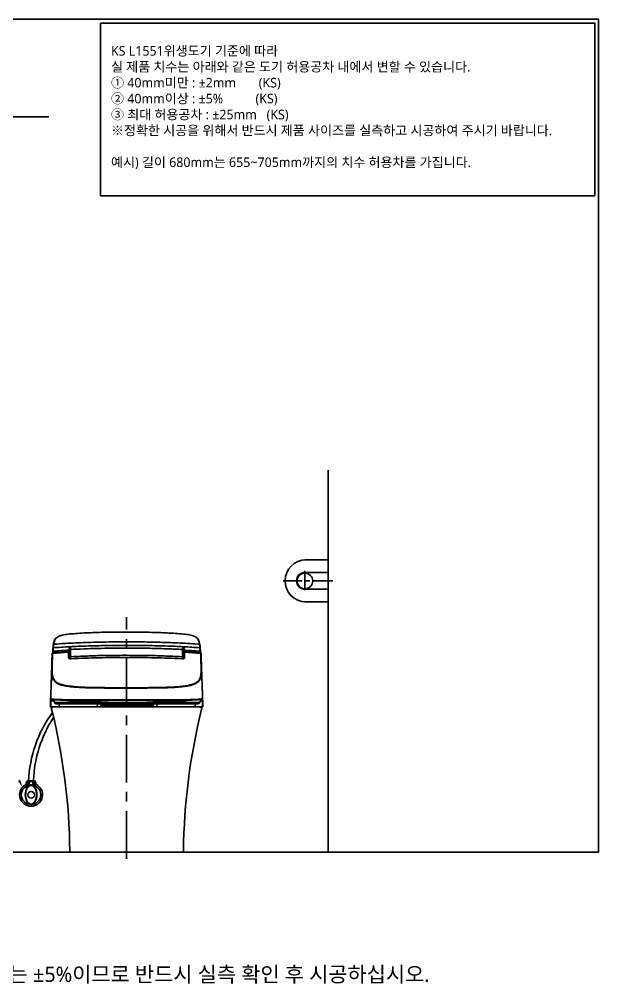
# Model space of a CAD drawing. Extents: x 5656 to 11650, y -52 to 2475.
# Drawn here: x 6896 to 8412, y -52 to 2475 of the extents above; entities that cross this region are included whole.
import ezdxf
from ezdxf.lldxf.tags import DXFTag

# ---------------------------------------------------------------- set-up
doc = ezdxf.new("R2010")
doc.units = 0
doc.header["$LTSCALE"] = 20
doc.header["$MEASUREMENT"] = 0
doc.linetypes.add('CENTER', pattern=[2, 1.25, -0.25, 0.25, -0.25])
doc.layers.get('0').update_dxf_attribs({"linetype": 'CONTINUOUS'})
for name, color, linetype in [('1', 7, 'CONTINUOUS'), ('2', 2, 'CONTINUOUS'), ('3', 3, 'CONTINUOUS'), ('4', 4, 'CONTINUOUS'), ('6', 6, 'CONTINUOUS'), ('66', 7, 'CONTINUOUS'), ('CENTER', 2, 'CENTER')]:
    doc.layers.add(name, color=color, linetype=linetype)
doc.styles.add('GHS', font='romans', dxfattribs={"bigfont": 'ghs'})
doc.styles.add('ROMANS', font='NanumGothic.ttf', dxfattribs={"height": 10.144927})
tags = doc.linetypes.add('DASHED', pattern=[0.75, 0.5, -0.25]).pattern_tags.tags
tags[6:7] = [DXFTag(74, 4), DXFTag(75, 0), DXFTag(340, '0'), DXFTag(46, 1.0), DXFTag(50, 0.0), DXFTag(44, 0.0), DXFTag(45, 0.0)]
tags[4:5] = [DXFTag(74, 4), DXFTag(75, 0), DXFTag(340, '0'), DXFTag(46, 1.0), DXFTag(50, 0.0), DXFTag(44, 0.0), DXFTag(45, 0.0)]

msp = doc.modelspace()

# ---------------------------------------------------------------- linework, layer by layer
at = {"color": 1, "linetype": 'CENTER', "ltscale": 5}
msp.add_line((7177, 277.2), (7177, 909.5), dxfattribs=at)
at = {"color": 7}
msp.add_line((7031.3, 294.9), (7322.7, 294.9), dxfattribs=at)
for centre, radius, start, end in [((5432.5, 281.6), 1595.9, 0.584, 14.0382), ((8921.6, 281.6), 1595.9, 165.9618, 179.416), ((7031.3, 297.9), 3, 180.584, 270), ((7322.7, 297.9), 3, 270, 359.416)]:
    msp.add_arc(centre, radius, start, end, dxfattribs=at)
msp.add_open_spline([(6980.7, 668.7), (6980.6, 669.1), (6980.6, 669.8), (6980.6, 670.9), (6981, 672), (6981.6, 673), (6982.5, 673.9), (6983.5, 674.5), (6984.5, 674.8), (6985.2, 674.9), (6985.6, 674.9)], degree=3, knots=[0, 0, 0, 0, 0.114974, 0.238051, 0.367333, 0.500001, 0.632668, 0.76195, 0.885027, 1, 1, 1, 1], dxfattribs=at)
at = {"layer": '1', "color": 0, "linetype": 'Continuous'}
for p, q in [((7177, 850.7), (7177, 850.7)), ((7026.5, 812.1), (7026.6, 823.4)), ((7026.5, 818.7), (7026.5, 817.4)), ((7027.7, 810.7), (7027.8, 801.5)), ((7327.7, 809.7), (7326.8, 809.7)), ((7326.8, 809.7), (7326.8, 801.7)), ((7327.4, 823.4), (7327.7, 809.7)), ((6982.4, 674.9), (7177, 674.9)), ((7000.3, 681.8), (7000.3, 677.2)), ((7100.2, 677), (7100.4, 680.2)), ((7100.4, 680.2), (7100.4, 681.7)), ((7256.4, 681.7), (7256.4, 680.2)), ((7256.4, 680.2), (7256.7, 677)), ((7356.6, 677.2), (7356.6, 681.8))]:
    msp.add_line(p, q, dxfattribs=at)
for centre, start, end in [((7002.3, 677.2), 180, 270), ((7098.2, 677.2), 270, 355), ((7258.7, 677.2), 185, 270), ((7354.6, 677.2), 270, 0)]:
    msp.add_arc(centre, 2, start, end, dxfattribs=at)
for centre, major_axis, ratio, start_param, end_param in [((6983.2, 813.8), (0.999, -0.034), 0.896158, 1.691812, 3.142718), ((6985.1, 820.7), (1, -0.014), 0.008726, 1.570915, 3.170336), ((6985.4, 828.8), (0.996, -0.085), 0.906954, 1.720585, 3.218825), ((7025.5, 818.7), (-1, 0.017), 1, 3.141588, 4.82324), ((7026.2, 810.7), (1.5, 0.01), 0.99982, 6.280811, 7.85742), ((7026.6, 823.5), (3, -0.04), 0.008726, 4.712497, 6.283185), ((7327.4, 823.4), (-3, -0.04), 0.008726, 0, 1.570688), ((7328.5, 818.7), (-1, -0.017), 1, 4.59077, 6.283184), ((7328.5, 817.4), (1, 0.017), 0.905811, 1.496053, 3.141593), ((7368.6, 828.8), (-0.996, -0.085), 0.906975, 3.064339, 4.563118), ((7368.9, 820.6), (-1, -0.014), 0.008726, 3.112853, 4.71227), ((7370.8, 813.8), (0.999, 0.034), 0.896158, 6.28206, 7.732966), ((6979, 690.8), (0.999, -0.039), 0.063377, 1.573245, 3.142595), ((7375, 690.8), (-0.999, -0.039), 0.063377, 3.140591, 4.70994)]:
    msp.add_ellipse(centre, major_axis=major_axis, ratio=ratio, start_param=start_param, end_param=end_param, dxfattribs=at)
for points, knots in [([(7005.7, 862), (7001.9, 860.9), (6999, 859.6), (6994.3, 856.6), (6992.5, 854.8), (6988.3, 849.1), (6987.1, 844.5), (6986.3, 839)], [0, 0, 0, 0, 0.25, 0.25, 0.5, 0.5, 1, 1, 1, 1]), ([(7004.5, 861.6), (7004.1, 861.5), (7002.6, 861), (7000.2, 860.1), (6997.5, 858.8), (6995.2, 857.3), (6993, 855.6), (6991.1, 853.7), (6989.9, 852), (6989.3, 850.9), (6989.2, 850.7)], [0, 0, 0, 0, 0.050617, 0.186187, 0.326082, 0.469861, 0.618907, 0.779893, 0.947737, 1, 1, 1, 1]), ([(7348.3, 862), (7344.4, 863.1), (7339.8, 864), (7328.8, 865.5), (7322.4, 866.1), (7308.8, 867.2), (7301.5, 867.7), (7286.5, 868.5), (7278.9, 868.9), (7263.5, 869.5), (7255.6, 869.8), (7240, 870.2), (7232.1, 870.4), (7208.6, 870.8), (7192.9, 870.9), (7161.5, 870.9), (7145.7, 870.8), (7114.2, 870.3), (7098.6, 869.8), (7075.5, 868.9), (7067.9, 868.6), (7052.9, 867.7), (7045.5, 867.2), (7031.8, 866.1), (7025.3, 865.6), (7014.3, 864.1), (7009.6, 863.1), (7005.7, 862)], [0, 0, 0, 0, 0.0625, 0.0625, 0.125, 0.125, 0.1875, 0.1875, 0.25, 0.25, 0.3125, 0.3125, 0.375, 0.375, 0.5, 0.5, 0.625, 0.625, 0.75, 0.75, 0.8125, 0.8125, 0.875, 0.875, 0.9375, 0.9375, 1, 1, 1, 1]), ([(6984.4, 828.8), (6984.5, 830.5), (6984.6, 832), (6985, 835.1), (6985.2, 836.6), (6985.4, 838)], [0, 0, 0, 0, 0.500212, 0.500212, 1, 1, 1, 1]), ([(6986.3, 839), (6986.3, 839), (6986.3, 839), (6986.1, 837.5), (6985.9, 836), (6985.6, 832.9), (6985.4, 831.3), (6985.3, 829.7)], [0, 0, 0, 0, 0.000003, 0.000003, 0.500044, 0.500044, 1, 1, 1, 1]), ([(7367.7, 838.9), (7366.3, 839.1), (7364.8, 839.2), (7354.5, 839.9), (7345.6, 840.5), (7319, 842.1), (7301.3, 842.9), (7265.8, 844.1), (7248, 844.6), (7212.5, 845.1), (7194.8, 845.2), (7159.2, 845.2), (7141.5, 845.1), (7106, 844.6), (7088.2, 844.1), (7052.7, 842.9), (7034.9, 842.1), (7006.9, 840.5), (6996.6, 839.8), (6986.3, 839)], [0, 0, 0, 0, 0.011429, 0.011429, 0.081225, 0.081225, 0.220815, 0.220815, 0.360405, 0.360405, 0.499996, 0.499996, 0.639586, 0.639586, 0.779177, 0.779177, 0.918767, 0.918767, 1, 1, 1, 1]), ([(7029.7, 832.6), (7043.2, 833.3), (7056.8, 833.9), (7088.1, 834.9), (7105.8, 835.3), (7141.4, 835.9), (7159.2, 836), (7194.8, 836), (7212.6, 835.9), (7248.2, 835.3), (7265.9, 834.9), (7297.2, 833.9), (7310.8, 833.3), (7324.3, 832.6)], [0, 0, 0, 0, 0.137733, 0.137733, 0.318866, 0.318866, 0.5, 0.5, 0.681133, 0.681133, 0.862266, 0.862266, 1, 1, 1, 1]), ([(7367.7, 838.9), (7366.9, 844.5), (7365.7, 849.1), (7361.5, 854.9), (7359.7, 856.6), (7357.2, 858.2), (7357, 858.3), (7356.9, 858.3)], [0, 0, 0, 0, 0.653192, 0.653192, 0.979788, 0.979788, 1, 1, 1, 1]), ([(7364.4, 851.3), (7364.2, 851.6), (7363.6, 852.7), (7362.1, 854.4), (7360.1, 856.4), (7358.5, 857.6), (7357.5, 858.1), (7357.4, 858.2)], [0, 0, 0, 0, 0.134632, 0.423435, 0.69843, 0.989, 1, 1, 1, 1]), ([(7368.7, 829.7), (7368.6, 831.3), (7368.4, 832.9), (7368.1, 836), (7367.9, 837.5), (7367.7, 838.9), (7367.7, 838.9), (7367.7, 838.9)], [0, 0, 0, 0, 0.499957, 0.499957, 0.999997, 0.999997, 1, 1, 1, 1]), ([(7368.6, 838), (7368.8, 836.6), (7369, 835.1), (7369.4, 832), (7369.5, 830.4), (7369.6, 828.8)], [0, 0, 0, 0, 0.499788, 0.499788, 1, 1, 1, 1]), ([(6983.9, 749.9), (6982.5, 753.5), (6981.7, 757.6), (6981.2, 765.7), (6981.2, 769.4), (6981.3, 777.2), (6981.3, 781.4), (6981.6, 794.5), (6981.9, 803.9), (6982.2, 813.9)], [0, 0, 0, 0, 0.255854, 0.255854, 0.44189, 0.44189, 0.627927, 0.627927, 1, 1, 1, 1]), ([(6983.1, 814.7), (6982.8, 804.8), (6982.5, 795.4), (6982.2, 782.3), (6982.1, 778.2), (6982.1, 770.4), (6982, 766.7), (6982.7, 756.4), (6984.2, 750.8), (6989.5, 742.4), (6992.9, 739.4), (6997.4, 737.1)], [0, 0, 0, 0, 0.261212, 0.261212, 0.391818, 0.391818, 0.522425, 0.522425, 0.783637, 0.783637, 1, 1, 1, 1]), ([(6983.1, 816.3), (6983, 816.3), (6982.8, 816.2), (6982.6, 816), (6982.5, 815.9), (6982.4, 815.7), (6982.3, 815.6), (6982.3, 815.5), (6982.3, 815.4), (6982.3, 815.4), (6982.3, 815.4), (6982.3, 815.3), (6982.3, 815.3), (6982.3, 815.2), (6982.3, 815.2)], [0, 0, 0, 0, 0.10738, 0.207075, 0.291167, 0.361566, 0.417774, 0.456068, 0.4766, 0.494945, 0.521947, 0.577356, 0.756923, 1, 1, 1, 1]), ([(7025.4, 819.7), (7020, 819.4), (7006.2, 818.4), (6992.1, 817.2), (6983.5, 816.4), (6983.2, 816.3)], [0, 0, 0, 0, 0.385248, 0.978914, 1, 1, 1, 1]), ([(6984.1, 820.7), (6984.1, 822.4), (6984.1, 824.1), (6984.2, 826.9), (6984.3, 828.1), (6984.4, 828.8)], [0, 0, 0, 0, 0.5, 0.5, 1, 1, 1, 1]), ([(6985.3, 829.7), (6985.2, 828.9), (6985.2, 827.6), (6985.1, 824.4), (6985.1, 822.6), (6985.1, 820.7)], [0, 0, 0, 0, 0.5, 0.5, 1, 1, 1, 1]), ([(7026.6, 823.4), (7026.7, 825.3), (7026.7, 827.2), (7026.8, 830.4), (7026.9, 831.7), (7026.9, 832.5)], [0, 0, 0, 0, 0.5, 0.5, 1, 1, 1, 1]), ([(7026.9, 832.5), (7027.8, 831.9), (7028.7, 831.4), (7030.1, 830.1), (7030.6, 829.4), (7030.6, 828.7)], [0, 0, 0, 0, 0.5, 0.5, 1, 1, 1, 1]), ([(7029.7, 827.8), (7029.7, 828.7), (7029.2, 829.6), (7028.2, 831.2), (7027.5, 831.9), (7026.9, 832.5)], [0, 0, 0, 0, 0.5, 0.5, 1, 1, 1, 1]), ([(7323.4, 825.3), (7317, 825.6), (7303.9, 826.3), (7284, 827), (7263.6, 827.7), (7242.6, 828.2), (7221.2, 828.6), (7199.4, 828.8), (7171.7, 828.8), (7138.8, 828.7), (7101.4, 828), (7065.4, 827), (7042, 825.8), (7030.6, 825.3)], [0, 0, 0, 0, 0.066191, 0.133976, 0.203874, 0.275483, 0.348428, 0.423009, 0.499413, 0.631812, 0.760009, 0.882497, 1, 1, 1, 1]), ([(7030.6, 828.7), (7030.6, 828.4), (7030.6, 828.1), (7030.6, 827.4), (7030.6, 827), (7030.6, 826.1), (7030.6, 825.7), (7030.6, 825.3)], [0, 0, 0, 0, 0.251915, 0.251915, 0.625957, 0.625957, 1, 1, 1, 1]), ([(7034, 806.3), (7036.8, 806.4), (7042.8, 806.7), (7054.7, 807.3), (7069.7, 808), (7084.6, 808.6), (7096.6, 809), (7126.3, 809.7), (7165.4, 810.1), (7213.1, 809.8), (7239.9, 809.4), (7257.4, 809), (7269.4, 808.6), (7284.3, 808), (7299.3, 807.3), (7311.2, 806.7), (7317.2, 806.4), (7320, 806.3)], [0, 0, 0, 0, 0.029831, 0.062543, 0.125097, 0.187627, 0.218876, 0.250123, 0.499987, 0.628375, 0.749862, 0.781072, 0.812356, 0.874894, 0.937459, 0.970167, 1, 1, 1, 1]), ([(7323.4, 828.7), (7323.4, 829.4), (7323.9, 830.1), (7325.3, 831.3), (7326.2, 831.9), (7327.1, 832.5)], [0, 0, 0, 0, 0.5, 0.5, 1, 1, 1, 1]), ([(7323.4, 825.3), (7323.4, 825.5), (7323.4, 825.8), (7323.4, 827), (7323.4, 827.8), (7323.4, 828.7)], [0, 0, 0, 0, 0.251899, 0.251899, 1, 1, 1, 1]), ([(7327.1, 832.5), (7326.4, 831.9), (7325.8, 831.2), (7324.8, 829.6), (7324.3, 828.7), (7324.3, 827.8)], [0, 0, 0, 0, 0.5, 0.5, 1, 1, 1, 1]), ([(7327.1, 832.5), (7327.1, 831.7), (7327.2, 830.4), (7327.3, 827.2), (7327.3, 825.3), (7327.4, 823.4)], [0, 0, 0, 0, 0.5, 0.5, 1, 1, 1, 1]), ([(7368.9, 820.6), (7361.5, 821.2), (7354.1, 821.8), (7340.3, 822.7), (7333.8, 823.1), (7327.4, 823.4)], [0, 0, 0, 0, 0.535674, 0.535674, 1, 1, 1, 1]), ([(7370.8, 816.3), (7364.9, 816.9), (7351.1, 818.1), (7337, 819.2), (7328.8, 819.7), (7328.6, 819.7)], [0, 0, 0, 0, 0.422631, 0.982017, 1, 1, 1, 1]), ([(7368.9, 820.6), (7368.9, 822.6), (7368.9, 824.4), (7368.8, 827.6), (7368.8, 828.9), (7368.7, 829.7)], [0, 0, 0, 0, 0.5, 0.5, 1, 1, 1, 1]), ([(7369.6, 828.8), (7369.7, 828.1), (7369.8, 826.9), (7369.9, 824.1), (7369.9, 822.4), (7369.9, 820.7)], [0, 0, 0, 0, 0.5, 0.5, 1, 1, 1, 1]), ([(7369.9, 820.7), (7369.9, 820), (7369.9, 819.3), (7370, 817.9), (7370, 817.1), (7370, 816.4)], [0, 0, 0, 0, 0.46814, 0.46814, 1, 1, 1, 1]), ([(7371.7, 815.2), (7371.7, 815.2), (7371.7, 815.3), (7371.7, 815.3), (7371.7, 815.4), (7371.7, 815.4), (7371.7, 815.4), (7371.7, 815.5), (7371.6, 815.7), (7371.5, 816), (7371.2, 816.2), (7371, 816.3), (7370.9, 816.3)], [0, 0, 0, 0, 0.217421, 0.441288, 0.500545, 0.534316, 0.555505, 0.579757, 0.643617, 0.773985, 0.887358, 1, 1, 1, 1]), ([(6981.4, 788.3), (6981.3, 783.2), (6981.1, 778.3), (6980.8, 768.6), (6980.6, 763.9), (6980.3, 755), (6980.2, 750.9), (6979.9, 743.2), (6979.8, 739.8), (6979.7, 736.8)], [0, 0, 0, 0, 0.25, 0.25, 0.5, 0.5, 0.75, 0.75, 1, 1, 1, 1]), ([(6981.8, 801.7), (6981.8, 801.7), (6981.8, 801.6), (6981.8, 801.6), (6981.8, 801.5), (6981.8, 801.4), (6981.8, 801.3), (6981.8, 801.1), (6981.8, 801), (6981.8, 800.8), (6981.8, 800.6), (6981.8, 800.4), (6981.8, 800.3), (6981.8, 800.1), (6981.8, 800), (6981.8, 799.9), (6981.8, 799.8), (6981.8, 799.7), (6981.8, 799.7), (6981.8, 799.7), (6981.8, 799.7), (6981.8, 799.7)], [0, 0, 0, 0, 0.107366, 0.107366, 0.214731, 0.214731, 0.322124, 0.322124, 0.429574, 0.429574, 0.537075, 0.537075, 0.6446, 0.6446, 0.752109, 0.752109, 0.85957, 0.85957, 0.966973, 0.966973, 1, 1, 1, 1]), ([(7031.6, 801), (7029.8, 800.9), (7028.1, 801.1), (7025.7, 802), (7025.1, 802.7), (7025.1, 803.4)], [0, 0, 0, 0, 0.5, 0.5, 1, 1, 1, 1]), ([(7030.3, 807.7), (7030.3, 807.6), (7030.4, 807.5), (7030.6, 807.3), (7031, 806.9), (7031.7, 806.7), (7032.4, 806.5), (7033, 806.4), (7033.5, 806.3), (7033.9, 806.3), (7034, 806.3)], [0, 0, 0, 0, 0.092648, 0.192303, 0.3025, 0.586789, 0.698617, 0.817948, 0.923745, 1, 1, 1, 1]), ([(7322.4, 801), (7310.3, 801.6), (7298.2, 802.1), (7274, 802.9), (7261.9, 803.3), (7225.5, 804), (7201.3, 804.2), (7152.8, 804.2), (7128.5, 804), (7092.1, 803.3), (7080, 802.9), (7055.8, 802.1), (7043.7, 801.6), (7031.6, 801)], [0, 0, 0, 0, 0.125, 0.125, 0.25, 0.25, 0.5, 0.5, 0.75, 0.75, 0.875, 0.875, 1, 1, 1, 1]), ([(7320, 806.3), (7320.1, 806.3), (7320.5, 806.3), (7321, 806.4), (7321.5, 806.5), (7322.3, 806.7), (7323, 807), (7323.6, 807.3), (7323.6, 807.6), (7323.7, 807.7)], [0, 0, 0, 0, 0.075645, 0.181402, 0.299122, 0.412119, 0.695985, 0.857094, 1, 1, 1, 1]), ([(7328.9, 803.4), (7328.9, 802.7), (7328.3, 802), (7325.9, 801.1), (7324.2, 800.9), (7322.4, 801)], [0, 0, 0, 0, 0.5, 0.5, 1, 1, 1, 1]), ([(7357, 737.3), (7359.3, 738.5), (7361.4, 740), (7366.8, 745.1), (7369.2, 749.6), (7371.2, 757.6), (7371.6, 760.5), (7372, 766.9), (7371.9, 770.3), (7371.8, 781.1), (7371.7, 789.2), (7371.4, 797.7)], [0, 0, 0, 0, 0.137218, 0.137218, 0.424812, 0.424812, 0.568609, 0.568609, 0.712406, 0.712406, 1, 1, 1, 1]), ([(7372.3, 796.7), (7372.5, 788.1), (7372.7, 780.1), (7372.8, 769.2), (7372.8, 765.8), (7372.4, 759.4), (7372, 756.6), (7371, 752.6), (7370.6, 751.3), (7370.1, 750.1)], [0, 0, 0, 0, 0.444863, 0.444863, 0.667294, 0.667294, 0.889726, 0.889726, 1, 1, 1, 1]), ([(7372.3, 796.7), (7372.3, 796.8), (7372.3, 796.9), (7372.2, 797.2), (7372.1, 797.3), (7371.9, 797.5), (7371.8, 797.6), (7371.6, 797.7), (7371.5, 797.7), (7371.4, 797.7)], [0, 0, 0, 0, 0.266094, 0.266094, 0.532998, 0.532998, 0.785782, 0.785782, 1, 1, 1, 1]), ([(7373.7, 756.8), (7373.6, 759), (7373.5, 761.2), (7373.1, 774.5), (7372.7, 785.6), (7372.3, 796.7)], [0, 0, 0, 0, 0.16372, 0.16372, 1, 1, 1, 1]), ([(6981.3, 779), (6981.3, 777), (6981.2, 773.3), (6981, 767.6), (6980.9, 762.5), (6980.7, 756.6), (6980.4, 749.6), (6980.1, 741.6), (6979.8, 733.5), (6979.4, 724.5), (6979, 714.6), (6978.6, 705.8), (6978.3, 700.7), (6978.3, 699.2)], [0, 0, 0, 0, 0.119074, 0.200684, 0.275859, 0.345698, 0.44284, 0.5341, 0.622518, 0.710308, 0.82851, 0.948889, 1, 1, 1, 1]), ([(6979.7, 736.8), (6979.5, 733.4), (6979.4, 730.2), (6979.2, 724), (6979.1, 721), (6978.8, 713.1), (6978.6, 709.2), (6978.4, 703.5), (6978.3, 701.6), (6978.3, 698.8), (6978.2, 698.1), (6978.6, 697.4)], [0, 0, 0, 0, 0.125455, 0.125455, 0.250911, 0.250911, 0.501822, 0.501822, 0.752733, 0.752733, 1, 1, 1, 1]), ([(7177, 724.2), (7165.6, 724.2), (7154.5, 724.2), (7138.1, 724.3), (7132.7, 724.3), (7122, 724.4), (7116.7, 724.4), (7101.5, 724.6), (7092, 724.7), (7078.8, 725), (7074.6, 725.1), (7066.6, 725.4), (7062.8, 725.5), (7051.7, 726), (7044.9, 726.5), (7032.6, 727.5), (7027.1, 728.2), (7019.9, 729.3), (7017.6, 729.7), (7013.4, 730.6), (7011.5, 731), (7005.9, 732.5), (7002.5, 733.5), (6993.6, 737.3), (6989.2, 740.6), (6985.4, 746.7), (6984.6, 748.2), (6983.9, 749.9)], [0, 0, 0, 0, 0.09412, 0.09412, 0.14118, 0.14118, 0.18824, 0.18824, 0.282361, 0.282361, 0.329421, 0.329421, 0.376481, 0.376481, 0.470601, 0.470601, 0.564721, 0.564721, 0.611781, 0.611781, 0.658841, 0.658841, 0.752962, 0.752962, 0.941202, 0.941202, 1, 1, 1, 1]), ([(6997.4, 737.1), (6998.3, 736.6), (6999.3, 736.2), (7003.3, 734.5), (7006.6, 733.4), (7012.2, 732), (7014.1, 731.5), (7018.3, 730.6), (7020.5, 730.2), (7027.7, 729.1), (7033.2, 728.5), (7045.5, 727.4), (7052.2, 727), (7063.2, 726.5), (7067, 726.3), (7075, 726), (7079.2, 725.9), (7092.3, 725.6), (7101.8, 725.5), (7116.9, 725.3), (7122.2, 725.3), (7132.8, 725.2), (7138.2, 725.2), (7154.6, 725.1), (7165.7, 725.1), (7177, 725.1)], [0, 0, 0, 0, 0.041157, 0.041157, 0.161013, 0.161013, 0.22094, 0.22094, 0.280868, 0.280868, 0.400723, 0.400723, 0.520579, 0.520579, 0.580506, 0.580506, 0.640434, 0.640434, 0.760289, 0.760289, 0.820217, 0.820217, 0.880145, 0.880145, 1, 1, 1, 1]), ([(7370.1, 750.1), (7368.7, 746.4), (7366.7, 743.2), (7362, 738.9), (7359.8, 737.4), (7354.8, 734.8), (7351.9, 733.7), (7345.6, 731.8), (7342.2, 730.9), (7334.4, 729.3), (7329.9, 728.6), (7319.9, 727.4), (7314.3, 726.9), (7302, 726), (7295.4, 725.7), (7284.7, 725.3), (7281, 725.2), (7273.3, 725), (7269.2, 724.9), (7256.5, 724.6), (7247.5, 724.5), (7233.2, 724.4), (7228.2, 724.4), (7218.2, 724.3), (7213.2, 724.3), (7197.9, 724.2), (7187.5, 724.2), (7177, 724.2)], [0, 0, 0, 0, 0.130755, 0.130755, 0.217679, 0.217679, 0.304604, 0.304604, 0.391528, 0.391528, 0.478453, 0.478453, 0.565377, 0.565377, 0.652302, 0.652302, 0.695764, 0.695764, 0.739226, 0.739226, 0.826151, 0.826151, 0.869613, 0.869613, 0.913075, 0.913075, 1, 1, 1, 1]), ([(7177, 725.1), (7187.5, 725.1), (7197.9, 725.1), (7213.1, 725.2), (7218.1, 725.2), (7228.1, 725.2), (7233, 725.3), (7247.3, 725.4), (7256.2, 725.5), (7268.9, 725.8), (7273, 725.9), (7280.7, 726.1), (7284.4, 726.2), (7295, 726.6), (7301.6, 727), (7313.8, 727.8), (7319.4, 728.3), (7329.4, 729.5), (7333.8, 730.2), (7341.6, 731.9), (7344.9, 732.7), (7351.2, 734.7), (7354.1, 735.8), (7356.7, 737.1), (7356.8, 737.2), (7357, 737.3)], [0, 0, 0, 0, 0.110549, 0.110549, 0.165824, 0.165824, 0.221098, 0.221098, 0.331647, 0.331647, 0.386922, 0.386922, 0.442197, 0.442197, 0.552746, 0.552746, 0.663295, 0.663295, 0.773844, 0.773844, 0.884393, 0.884393, 0.994942, 0.994942, 1, 1, 1, 1]), ([(7375.3, 710.9), (7375.2, 714.9), (7374.9, 724), (7374.5, 734.9), (7374.2, 741.9), (7374.2, 743.9)], [0, 0, 0, 0, 0.360507, 0.814913, 1, 1, 1, 1]), ([(7375.6, 697.8), (7375.8, 698.4), (7375.7, 699.2), (7375.7, 701.7), (7375.6, 703.5), (7375.5, 707.5), (7375.4, 709), (7375.3, 710.8)], [0, 0, 0, 0, 0.380789, 0.380789, 0.794286, 0.794286, 1, 1, 1, 1]), ([(6977.3, 674.9), (6977.4, 675.6), (6977.4, 676.2), (6977.5, 679.6), (6977.6, 682.2), (6977.8, 686.9), (6977.9, 688.9), (6978, 690.9)], [0, 0, 0, 0, 0.124882, 0.124882, 0.624411, 0.624411, 1, 1, 1, 1]), ([(6978, 690.9), (6978, 693.1), (6978.1, 695.3), (6978.2, 697.9), (6978.3, 698.6), (6978.3, 699.2)], [0, 0, 0, 0, 0.710358, 0.710358, 1, 1, 1, 1]), ([(6979, 690.9), (6978.8, 687.2), (6978.7, 683.5), (6978.5, 678.1), (6978.4, 676.5), (6978.3, 674.9)], [0, 0, 0, 0, 0.697255, 0.697255, 1, 1, 1, 1]), ([(6978.6, 697.4), (6978.7, 696.8), (6978.8, 696.5), (6979.5, 695.9), (6980.3, 695.3), (6980.9, 695.1), (6981.3, 695.1)], [0, 0, 0, 0, 0.005811, 0.414191, 0.824616, 1, 1, 1, 1]), ([(6978.6, 697.4), (6978.6, 697.4), (6978.6, 697.4), (6979.4, 696.2), (6981.4, 695.6), (6988.3, 694.7), (6993.1, 694.4), (7002.4, 694.1), (7005.8, 694), (7013.3, 693.8), (7017.6, 693.8), (7027.6, 693.7), (7033.2, 693.6), (7045.7, 693.5), (7052.6, 693.5), (7067.3, 693.5), (7075.1, 693.4), (7092.7, 693.4), (7102.2, 693.4), (7122.2, 693.4), (7133, 693.4), (7154.7, 693.4), (7165.7, 693.4), (7177, 693.4)], [0, 0, 0, 0, 0.001209, 0.001209, 0.167674, 0.167674, 0.334139, 0.334139, 0.417372, 0.417372, 0.500604, 0.500604, 0.583837, 0.583837, 0.66707, 0.66707, 0.750302, 0.750302, 0.833535, 0.833535, 0.916767, 0.916767, 1, 1, 1, 1]), ([(7177, 692.3), (7165.8, 692.3), (7154.7, 692.3), (7133.1, 692.3), (7122.3, 692.3), (7102.3, 692.3), (7092.9, 692.3), (7075.4, 692.3), (7067.6, 692.4), (7052.9, 692.4), (7046.2, 692.5), (7033.7, 692.5), (7028.1, 692.6), (7018.2, 692.7), (7013.9, 692.8), (7006.5, 692.9), (7003.1, 693), (6993.9, 693.4), (6989.1, 693.7), (6983.9, 694.4), (6982.4, 694.7), (6981.3, 695.1)], [0, 0, 0, 0, 0.090047, 0.090047, 0.180093, 0.180093, 0.27014, 0.27014, 0.360186, 0.360186, 0.450233, 0.450233, 0.54028, 0.54028, 0.630326, 0.630326, 0.720373, 0.720373, 0.900466, 0.900466, 1, 1, 1, 1]), ([(6987.3, 689.5), (6987.1, 689.8), (6987, 690.2), (6986.8, 691.5), (6986.7, 692.6), (6986.7, 693.9)], [0, 0, 0, 0, 0.317262, 0.317262, 1, 1, 1, 1]), ([(6987.3, 689.5), (6987.3, 689), (6987.5, 688.5), (6988, 687.7), (6988.7, 687), (6989.1, 686.7), (6989.7, 686.6)], [0, 0, 0, 0, 0.065069, 0.451995, 0.824419, 1, 1, 1, 1]), ([(6989.2, 685.1), (6989.5, 684.6), (6989.8, 684.2), (6990.3, 683.9), (6991.3, 683.4), (6991.3, 683.4)], [0, 0, 0, 0, 0.170114, 0.906849, 1, 1, 1, 1]), ([(6989.7, 686.6), (6990.6, 686.1), (6991.7, 686.2), (6996.1, 686.2), (7000.5, 686.2), (7009, 686.2), (7012.1, 686.2), (7019.3, 686.2), (7023.4, 686.2), (7032.8, 686.2), (7038.1, 686.2), (7049.8, 686.2), (7056.4, 686.2), (7070.6, 686.2), (7078.2, 686.2), (7090.8, 686.2), (7095.1, 686.2), (7104.4, 686.2), (7109.2, 686.2), (7124.1, 686.2), (7134.4, 686.2), (7150.7, 686.2), (7156.2, 686.2), (7167.3, 686.2), (7172.9, 686.2), (7178.5, 686.2)], [0, 0, 0, 0, 0.090537, 0.090537, 0.27243, 0.27243, 0.363376, 0.363376, 0.454322, 0.454322, 0.545269, 0.545269, 0.636215, 0.636215, 0.727161, 0.727161, 0.772634, 0.772634, 0.818107, 0.818107, 0.909054, 0.909054, 0.954527, 0.954527, 1, 1, 1, 1]), ([(6991.3, 683.4), (6991.7, 683.3), (6992.3, 683.2), (6994.2, 683.2), (6995.7, 683.2), (7001, 683.2), (7005.8, 683.2), (7017.7, 683.2), (7025.1, 683.2), (7044.3, 683.2), (7056.1, 683.2), (7076.8, 683.2), (7084.2, 683.2), (7100.5, 683.2), (7109.4, 683.2), (7128, 683.2), (7137.9, 683.2), (7157.9, 683.2), (7168.1, 683.2), (7178.4, 683.2)], [0, 0, 0, 0, 0.048511, 0.048511, 0.13501, 0.13501, 0.308008, 0.308008, 0.481006, 0.481006, 0.654004, 0.654004, 0.740503, 0.740503, 0.827002, 0.827002, 0.913501, 0.913501, 1, 1, 1, 1]), ([(6999.6, 683.1), (6999.6, 683.1), (6999.6, 683.1), (6999.6, 683), (6999.7, 682.9), (6999.9, 682.8), (7000.1, 682.5), (7000.3, 682.2), (7000.3, 681.9), (7000.3, 681.8)], [0, 0, 0, 0, 0.03972, 0.228342, 0.39677, 0.551956, 0.701391, 0.850458, 1, 1, 1, 1]), ([(7136.6, 692.4), (7135.1, 692.4), (7128.5, 692), (7117.1, 691.4), (7102.8, 690.8), (7085, 690), (7069.5, 689.5), (7055.7, 689.4), (7046.2, 689.5), (7037.6, 690), (7029, 690.8), (7022.7, 691.8), (7019.2, 692.4), (7018.3, 692.6)], [0, 0, 0, 0, 0.02526, 0.114515, 0.204018, 0.294134, 0.474171, 0.563887, 0.654216, 0.742676, 0.835114, 0.958645, 1, 1, 1, 1]), ([(7045.7, 683.2), (7046.1, 683.2), (7047.1, 683.2), (7049.1, 683.2), (7050.8, 683.2), (7052, 683.2), (7052.1, 683.2)], [0, 0, 0, 0, 0.234117, 0.468599, 0.932798, 1, 1, 1, 1]), ([(7095.2, 683.2), (7095.9, 683.2), (7097.4, 683.2), (7099.2, 683.2), (7100.6, 683.2), (7101.9, 683.2), (7102.2, 683.2), (7100.5, 683.2), (7097.8, 683.2), (7095.9, 683.2), (7095.6, 683.2)], [0, 0, 0, 0, 0.096185, 0.192893, 0.287974, 0.382541, 0.569548, 0.762744, 0.952644, 1, 1, 1, 1]), ([(7100.4, 681.7), (7100.4, 681.7), (7100.4, 681.8), (7100.5, 681.9), (7100.5, 682.1), (7100.6, 682.4), (7100.6, 682.6), (7100.6, 682.7), (7100.5, 682.8)], [0, 0, 0, 0, 0.025302, 0.052765, 0.119818, 0.323742, 0.638812, 1, 1, 1, 1]), ([(7177, 693.4), (7187.5, 693.4), (7198, 693.4), (7218.4, 693.4), (7228.2, 693.4), (7247.2, 693.4), (7256.4, 693.4), (7268.9, 693.4), (7272.9, 693.4), (7280.5, 693.4), (7284.2, 693.4), (7294.8, 693.5), (7301.5, 693.5), (7313.9, 693.6), (7319.5, 693.6), (7329.8, 693.7), (7334.4, 693.7), (7342.5, 693.9), (7346, 693.9), (7355.6, 694.2), (7360.9, 694.4), (7369.1, 695.1), (7372, 695.5), (7374.7, 696.6), (7375.2, 697), (7375.5, 697.7), (7375.6, 697.7), (7375.6, 697.8)], [0, 0, 0, 0, 0.076458, 0.076458, 0.152916, 0.152916, 0.229374, 0.229374, 0.267603, 0.267603, 0.305831, 0.305831, 0.382289, 0.382289, 0.458747, 0.458747, 0.535205, 0.535205, 0.611663, 0.611663, 0.764579, 0.764579, 0.917494, 0.917494, 0.993952, 0.993952, 1, 1, 1, 1]), ([(7373.1, 695.3), (7373, 695.2), (7372.9, 695.2), (7371.1, 694.4), (7368.2, 694), (7360, 693.4), (7354.8, 693.1), (7345.2, 692.9), (7341.8, 692.8), (7333.7, 692.7), (7329.1, 692.6), (7318.9, 692.5), (7313.3, 692.5), (7301, 692.4), (7294.3, 692.4), (7283.8, 692.4), (7280.1, 692.4), (7272.5, 692.3), (7268.6, 692.3), (7256.1, 692.3), (7247, 692.3), (7228.1, 692.3), (7218.3, 692.3), (7197.9, 692.3), (7187.5, 692.3), (7177, 692.3)], [0, 0, 0, 0, 0.008186, 0.008186, 0.173488, 0.173488, 0.338791, 0.338791, 0.421442, 0.421442, 0.504093, 0.504093, 0.586744, 0.586744, 0.669395, 0.669395, 0.710721, 0.710721, 0.752047, 0.752047, 0.834698, 0.834698, 0.917349, 0.917349, 1, 1, 1, 1]), ([(7365.6, 683.4), (7365.1, 683.3), (7364.6, 683.2), (7362.7, 683.2), (7361.2, 683.2), (7355.9, 683.2), (7351.1, 683.2), (7339.2, 683.2), (7331.8, 683.2), (7312.6, 683.2), (7300.8, 683.2), (7280.1, 683.2), (7272.7, 683.2), (7256.3, 683.2), (7247.5, 683.2), (7228.9, 683.2), (7219, 683.2), (7199, 683.2), (7188.8, 683.2), (7178.4, 683.2)], [0, 0, 0, 0, 0.048202, 0.048202, 0.134729, 0.134729, 0.307784, 0.307784, 0.480838, 0.480838, 0.653892, 0.653892, 0.740419, 0.740419, 0.826946, 0.826946, 0.913473, 0.913473, 1, 1, 1, 1]), ([(7367.3, 686.5), (7366.4, 686.1), (7365.3, 686.2), (7360.9, 686.2), (7356.5, 686.2), (7348.1, 686.2), (7344.9, 686.2), (7337.7, 686.2), (7333.7, 686.2), (7324.2, 686.2), (7319, 686.2), (7307.2, 686.2), (7300.6, 686.2), (7286.4, 686.2), (7278.8, 686.2), (7266.3, 686.2), (7261.9, 686.2), (7252.7, 686.2), (7247.8, 686.2), (7233, 686.2), (7222.6, 686.2), (7206.3, 686.2), (7200.8, 686.2), (7189.7, 686.2), (7184.1, 686.2), (7178.5, 686.2)], [0, 0, 0, 0, 0.089232, 0.089232, 0.271385, 0.271385, 0.362462, 0.362462, 0.453539, 0.453539, 0.544616, 0.544616, 0.635693, 0.635693, 0.72677, 0.72677, 0.772308, 0.772308, 0.817846, 0.817846, 0.908923, 0.908923, 0.954462, 0.954462, 1, 1, 1, 1]), ([(7201.8, 683.2), (7204.5, 683.2), (7207.2, 683.2), (7210.1, 683.2), (7210.4, 683.2), (7210.8, 683.2)], [0, 0, 0, 0, 0.876202, 0.876202, 1, 1, 1, 1]), ([(7221.9, 692.4), (7227.7, 692.1), (7233.5, 691.8), (7248.7, 691), (7258, 690.6), (7267.5, 690.2), (7268.6, 690.2), (7270.6, 690.1), (7271.6, 690.1), (7274.7, 689.9), (7276.7, 689.9), (7279.6, 689.8), (7280.5, 689.7), (7282.5, 689.7), (7283.4, 689.6), (7286.2, 689.6), (7288, 689.5), (7290.7, 689.5), (7291.6, 689.5), (7293.3, 689.4), (7294.2, 689.4), (7296.7, 689.4), (7298.4, 689.4), (7303.4, 689.4), (7306.5, 689.5), (7310.3, 689.6), (7311, 689.6), (7312.5, 689.7), (7313.2, 689.7), (7315.4, 689.8), (7316.8, 689.9), (7318.8, 690), (7319.5, 690.1), (7320.8, 690.2), (7321.5, 690.2), (7322.8, 690.3), (7323.4, 690.4), (7324.6, 690.5), (7325.3, 690.6), (7326.4, 690.7), (7327.1, 690.8), (7328.2, 690.9), (7328.8, 691), (7330.5, 691.2), (7331.6, 691.4), (7333.3, 691.6), (7333.8, 691.7), (7334.8, 691.9), (7335.3, 692), (7336.3, 692.1), (7336.8, 692.2), (7337.8, 692.4), (7338.3, 692.5), (7338.8, 692.6), (7338.9, 692.6), (7338.9, 692.6)], [0, 0, 0, 0, 0.103576, 0.103576, 0.28214, 0.28214, 0.30446, 0.30446, 0.326781, 0.326781, 0.371422, 0.371422, 0.393742, 0.393742, 0.416063, 0.416063, 0.460704, 0.460704, 0.483024, 0.483024, 0.505344, 0.505344, 0.549985, 0.549985, 0.639267, 0.639267, 0.661588, 0.661588, 0.683908, 0.683908, 0.728549, 0.728549, 0.750869, 0.750869, 0.77319, 0.77319, 0.79551, 0.79551, 0.817831, 0.817831, 0.840151, 0.840151, 0.862472, 0.862472, 0.907113, 0.907113, 0.929433, 0.929433, 0.951753, 0.951753, 0.974074, 0.974074, 0.996394, 0.996394, 1, 1, 1, 1]), ([(7261.7, 683.2), (7261.7, 683.2), (7261.7, 683.2), (7261.7, 683.2), (7261.7, 683.2), (7261.7, 683.2), (7261.7, 683.2), (7261.7, 683.2), (7261.6, 683.2), (7261.6, 683.2), (7261.3, 683.2), (7260.7, 683.2), (7259.3, 683.2), (7257.1, 683.2), (7255.9, 683.2), (7255.4, 683.2), (7255.4, 683.2), (7255.4, 683.2), (7255.4, 683.2), (7255.4, 683.2), (7255.4, 683.2), (7255.4, 683.2), (7255.4, 683.2), (7255.4, 683.2), (7255.3, 683.2), (7255.2, 683.2), (7255.1, 683.2), (7254.9, 683.2), (7255, 683.2), (7255.6, 683.2), (7256.3, 683.2), (7256.8, 683.2), (7256.8, 683.2), (7256.8, 683.2), (7256.8, 683.2), (7256.8, 683.2), (7256.8, 683.2), (7256.8, 683.2), (7256.8, 683.2), (7256.8, 683.2), (7257, 683.2), (7257.2, 683.2), (7257.6, 683.2), (7258.5, 683.2), (7260.4, 683.2), (7262.2, 683.2), (7263.2, 683.2)], [0, 0, 0, 0, 0.000026, 0.000051, 0.000103, 0.000207, 0.000421, 0.00087, 0.001849, 0.004137, 0.010018, 0.026934, 0.081135, 0.178734, 0.35356, 0.353582, 0.353603, 0.353646, 0.353732, 0.353903, 0.354246, 0.354931, 0.356304, 0.359051, 0.36456, 0.37562, 0.397863, 0.442392, 0.52767, 0.622771, 0.707519, 0.707535, 0.70755, 0.707581, 0.707644, 0.707771, 0.708035, 0.708595, 0.709832, 0.712639, 0.718558, 0.729581, 0.7515, 0.792798, 0.884389, 1, 1, 1, 1]), ([(7256.2, 682.9), (7256.1, 682.9), (7256.1, 682.8), (7256.2, 682.6), (7256.4, 682.3), (7256.4, 681.9), (7256.4, 681.8), (7256.4, 681.7)], [0, 0, 0, 0, 0.246361, 0.582623, 0.827082, 0.920943, 1, 1, 1, 1]), ([(7311.2, 683.2), (7310.6, 683.2), (7309.4, 683.2), (7307.6, 683.2), (7305.7, 683.2), (7303.9, 683.2), (7302.1, 683.2), (7300.7, 683.2), (7300, 683.2), (7299.8, 683.2)], [0, 0, 0, 0, 0.158727, 0.316352, 0.473364, 0.630169, 0.787141, 0.944692, 1, 1, 1, 1]), ([(7356.6, 681.8), (7356.6, 681.9), (7356.6, 682.2), (7356.8, 682.5), (7357, 682.8), (7357.1, 682.9), (7357.3, 683), (7357.3, 683.1), (7357.3, 683.1)], [0, 0, 0, 0, 0.148064, 0.295657, 0.443614, 0.597267, 0.764029, 1, 1, 1, 1]), ([(7365.6, 683.4), (7365.6, 683.4), (7366.7, 684), (7367.2, 684.3), (7367.4, 684.7), (7367.7, 685.1)], [0, 0, 0, 0, 0.254006, 0.934694, 1, 1, 1, 1]), ([(7367.3, 686.5), (7367.3, 686.5), (7368.2, 686.8), (7368.8, 687.4), (7369.4, 688.2), (7369.6, 688.9), (7369.8, 689.5)], [0, 0, 0, 0, 0.067813, 0.436483, 0.825148, 1, 1, 1, 1]), ([(7369.8, 689.5), (7369.9, 689.8), (7370, 690.2), (7370.3, 691.6), (7370.3, 692.9), (7370.3, 694.4)], [0, 0, 0, 0, 0.300296, 0.300296, 1, 1, 1, 1]), ([(7373.1, 695.3), (7373.7, 695.4), (7374.4, 695.7), (7375.1, 696.4), (7375.4, 697.1), (7375.6, 697.8)], [0, 0, 0, 0, 0.300811, 0.686935, 1, 1, 1, 1]), ([(7375.7, 674.9), (7375.6, 676.5), (7375.5, 678.1), (7375.3, 683.5), (7375.2, 687.2), (7375, 690.9)], [0, 0, 0, 0, 0.302745, 0.302745, 1, 1, 1, 1]), ([(7375.7, 699.8), (7375.7, 699.8), (7375.7, 699.8), (7375.7, 700), (7375.7, 700.8), (7375.6, 702.2), (7375.6, 703.6), (7375.6, 704.6), (7375.5, 704.8)], [0, 0, 0, 0, 0.058926, 0.262536, 0.473047, 0.694335, 0.93103, 1, 1, 1, 1]), ([(7375.6, 701.3), (7375.7, 700.4), (7375.7, 699), (7375.9, 695.4), (7376, 693.1), (7376, 690.9)], [0, 0, 0, 0, 0.5, 0.5, 1, 1, 1, 1]), ([(7376, 690.9), (7376.1, 690.2), (7376.1, 689.5), (7376.2, 686.2), (7376.3, 683.6), (7376.4, 680.5), (7376.5, 680.1), (7376.5, 678.1), (7376.6, 676.5), (7376.7, 674.9)], [0, 0, 0, 0, 0.124882, 0.124882, 0.624411, 0.624411, 0.698332, 0.698332, 1, 1, 1, 1]), ([(7376.1, 690.4), (7376.1, 690.4), (7376.1, 690.4), (7376.1, 690.4), (7376.1, 690.4)], [0, 0, 0, 0, 0.134486, 1, 1, 1, 1]), ([(6978.3, 674.9), (6978.2, 674.9), (6978.1, 674.9), (6977.9, 674.9), (6977.8, 674.9), (6977.6, 674.9), (6977.5, 674.9), (6977.4, 674.9), (6977.4, 674.9), (6977.3, 674.9), (6977.3, 674.9), (6977.3, 674.9)], [0, 0, 0, 0, 0.214355, 0.214355, 0.428723, 0.428723, 0.642914, 0.642914, 0.857233, 0.857233, 1, 1, 1, 1]), ([(7109.2, 680.7), (7109.4, 680.3), (7109.9, 679.7), (7110.7, 678.9), (7111.6, 678.3), (7112.3, 678.2), (7112.6, 678.2)], [0, 0, 0, 0, 0.239637, 0.485568, 0.738771, 1, 1, 1, 1]), ([(7178.4, 678.2), (7175, 678.2), (7171.6, 678.2), (7164.8, 678.2), (7161.4, 678.2), (7151.5, 678.2), (7145.3, 678.2), (7133.9, 678.2), (7128.9, 678.2), (7122.4, 678.2), (7120.5, 678.2), (7116.5, 678.2), (7114.6, 678.2), (7112.8, 678.2)], [0, 0, 0, 0, 0.125, 0.125, 0.25, 0.25, 0.5, 0.5, 0.75, 0.75, 0.875, 0.875, 1, 1, 1, 1]), ([(7177, 674.9), (7186.5, 674.9), (7195.9, 674.9), (7209.7, 674.9), (7214.3, 674.9), (7223.3, 674.9), (7227.8, 674.9), (7241, 674.9), (7249.3, 674.9), (7265, 674.9), (7272.5, 674.9), (7292.7, 674.9), (7304.6, 674.9), (7325.2, 674.9), (7333.5, 674.9), (7343.2, 674.9), (7346.1, 674.9), (7351.6, 674.9), (7354, 674.9), (7360.7, 674.9), (7364.2, 674.9), (7369.2, 674.9), (7370.8, 674.9), (7371.7, 674.9), (7371.7, 674.9), (7371.6, 674.9)], [0, 0, 0, 0, 0.066852, 0.066852, 0.100279, 0.100279, 0.133705, 0.133705, 0.200557, 0.200557, 0.26741, 0.26741, 0.401115, 0.401115, 0.53482, 0.53482, 0.601672, 0.601672, 0.668524, 0.668524, 0.802229, 0.802229, 0.935934, 0.935934, 1, 1, 1, 1]), ([(7178.4, 678.2), (7181.9, 678.2), (7185.3, 678.2), (7192.1, 678.2), (7195.5, 678.2), (7205.4, 678.2), (7211.5, 678.2), (7223, 678.2), (7228, 678.2), (7234.5, 678.2), (7236.4, 678.2), (7240.4, 678.2), (7242.3, 678.2), (7244.1, 678.2)], [0, 0, 0, 0, 0.125, 0.125, 0.25, 0.25, 0.5, 0.5, 0.75, 0.75, 0.875, 0.875, 1, 1, 1, 1]), ([(7244.3, 678.2), (7244.6, 678.2), (7245.2, 678.3), (7246.2, 678.9), (7247, 679.7), (7247.5, 680.3), (7247.7, 680.7)], [0, 0, 0, 0, 0.261229, 0.514432, 0.760363, 1, 1, 1, 1]), ([(7376.7, 674.9), (7376.7, 674.9), (7376.6, 674.9), (7376.6, 674.9), (7376.5, 674.9), (7376.4, 674.9), (7376.3, 674.9), (7376.1, 674.9), (7376, 674.9), (7375.8, 674.9), (7375.7, 674.9), (7375.7, 674.9)], [0, 0, 0, 0, 0.215031, 0.215031, 0.430091, 0.430091, 0.644731, 0.644731, 0.858979, 0.858979, 1, 1, 1, 1])]:
    msp.add_open_spline(points, degree=3, knots=knots, dxfattribs=at)
for points, degree in [([(7356.9, 858.3), (7354.6, 859.7), (7351.9, 860.9), (7348.3, 862)], 3), ([(6985.4, 838), (6986, 842.7), (6987, 846.8), (6989, 850.2)], 3), ([(6986.3, 839), (6985.8, 838.9), (6985.4, 838.5), (6985.4, 838)], 3), ([(7364.6, 850.8), (7366.8, 847.2), (7367.9, 843), (7368.6, 838)], 3), ([(7367.7, 838.9), (7368.2, 838.9), (7368.6, 838.5), (7368.6, 838)], 3), ([(6982.2, 813.9), (6982.3, 814.6), (6982.3, 815.1), (6982.3, 815.2)], 3), ([(6982.3, 815.2), (6982.3, 815.3), (6982.3, 815.3), (6982.3, 815.3)], 3), ([(7025.4, 818.3), (7011.3, 817.4), (6997.2, 816.2), (6983.1, 814.7)], 3), ([(6983.2, 816.3), (6983.2, 816.3), (6983.2, 815.8), (6983.1, 814.7)], 3), ([(6984, 816.4), (6984, 817.8), (6984.1, 819.3), (6984.1, 820.7)], 3), ([(6985.1, 820.7), (6985.1, 819.3), (6985, 817.9), (6985, 816.5)], 3), ([(7026.6, 823.4), (7012.7, 822.7), (6998.9, 821.8), (6985.1, 820.7)], 3), ([(6985.3, 829.7), (6999.1, 830.8), (7013, 831.7), (7026.9, 832.5)], 3), ([(7025.1, 803.4), (7025.2, 808.2), (7025.3, 813.2), (7025.4, 818.3)], 3), ([(7025.4, 818.3), (7025.4, 819.3), (7025.4, 819.7), (7025.4, 819.7)], 3), ([(7026.9, 832.4), (7027.8, 832.5), (7028.8, 832.5), (7029.7, 832.6)], 3), ([(7029.4, 806.8), (7029.5, 812.4), (7029.5, 818.3), (7029.6, 824.4)], 3), ([(7029.6, 824.4), (7029.6, 825.5), (7029.6, 826.7), (7029.7, 827.8)], 3), ([(7030.6, 825.3), (7030.5, 819.2), (7030.4, 813.3), (7030.3, 807.7)], 3), ([(7323.7, 807.7), (7323.6, 813.3), (7323.5, 819.2), (7323.4, 825.3)], 3), ([(7324.3, 832.6), (7325.2, 832.6), (7326.2, 832.5), (7327.1, 832.5)], 3), ([(7324.3, 827.8), (7324.4, 826.7), (7324.4, 825.5), (7324.4, 824.4)], 3), ([(7324.4, 824.4), (7324.5, 818.3), (7324.5, 812.4), (7324.6, 806.8)], 3), ([(7327.1, 832.5), (7341, 831.7), (7354.9, 830.8), (7368.7, 829.7)], 3), ([(7327.5, 817.4), (7327.5, 818.3), (7327.5, 818.7), (7327.5, 818.7)], 3), ([(7328.6, 819.7), (7328.6, 819.7), (7328.6, 819.3), (7328.6, 818.3)], 3), ([(7328.6, 818.3), (7328.7, 813.2), (7328.8, 808.2), (7328.9, 803.4)], 3), ([(7370.9, 814.7), (7356.8, 816.2), (7342.7, 817.4), (7328.6, 818.3)], 3), ([(7369, 816.5), (7369, 817.9), (7368.9, 819.3), (7368.9, 820.6)], 3), ([(7370.9, 814.7), (7370.8, 815.8), (7370.8, 816.3), (7370.8, 816.3)], 3), ([(7371.4, 797.7), (7371.3, 803.2), (7371.1, 808.9), (7370.9, 814.7)], 3), ([(7371.7, 815.2), (7371.7, 815), (7371.7, 814.6), (7371.8, 813.9)], 3), ([(7371.8, 813.9), (7372, 807.9), (7372.2, 802.2), (7372.3, 796.7)], 3), ([(7029.3, 801.2), (7029.3, 803.1), (7029.4, 804.9), (7029.4, 806.8)], 3), ([(7324.6, 806.8), (7324.6, 804.9), (7324.6, 803.1), (7324.7, 801.2)], 3), ([(7373.7, 756.8), (7372.8, 782.7), (7371.9, 808.8)], 2), ([(7374.2, 743.9), (7374, 748.2), (7373.8, 752.5), (7373.7, 756.8)], 3), ([(7374.1, 746.7), (7374.1, 744.7), (7374.2, 742.8), (7374.3, 740.8)], 3), ([(7374.3, 740.8), (7374.5, 735.1), (7374.7, 729.6), (7374.9, 724.3)], 3), ([(7375, 720.9), (7375.2, 713.8), (7375.4, 707.2), (7375.6, 701.3)], 3), ([(6979.1, 696.4), (6979.1, 694.7), (6979, 692.8), (6979, 690.9)], 3), ([(6987, 690.9), (6984.3, 690.9), (6981.6, 690.9), (6979, 690.9)], 3), ([(6989.2, 685.1), (6988.8, 685.6), (6988.5, 686.3), (6988.3, 687.3)], 3), ([(6996.5, 683.2), (7024.3, 683.2), (7052.2, 683.2)], 2), ([(6999.5, 686.2), (6998.8, 686.2), (6998.2, 686.2), (6997.5, 686.2)], 3), ([(7028.4, 683.2), (7034.2, 683.2), (7039.9, 683.2), (7045.7, 683.2)], 3), ([(7107.8, 683.2), (7109.2, 680.7)], 1), ([(7247.7, 680.7), (7249.1, 683.2)], 1), ([(7260, 683.2), (7258.8, 683.2), (7257.6, 683.2), (7256.3, 683.2)], 3), ([(7299.7, 683.2), (7330, 683.2), (7360.4, 683.2)], 2), ([(7328.5, 683.2), (7322.7, 683.2), (7317, 683.2), (7311.2, 683.2)], 3), ([(7363.4, 686.2), (7362.6, 686.2), (7361.7, 686.2), (7360.7, 686.2)], 3), ([(7367.7, 685.1), (7368.1, 685.6), (7368.4, 686.2), (7368.5, 687.1)], 3), ([(7375, 690.9), (7373.4, 690.9), (7371.7, 690.9), (7370, 690.9)], 3), ([(7375, 690.9), (7375, 692.8), (7374.9, 694.7), (7374.8, 696.3)], 3), ([(6982.2, 674.9), (6978.3, 674.9)], 1), ([(7375.7, 674.9), (7371.9, 674.9)], 1)]:
    msp.add_open_spline(points, degree=degree, dxfattribs=at)
at = {"layer": '3', "color": 7}
msp.add_lwpolyline([(5777, 2219.9), (5777, 2475.3), (8412.1, 2475.3), (8412.1, 294.9), (7704.5, 294.9)], dxfattribs=at)
at = {"layer": '3', "linetype": 'DASHED'}
msp.add_lwpolyline([(7108.3, 2465.3), (8402.1, 2465.3), (8402.1, 2013.5), (7108.3, 2013.5)], close=True, dxfattribs=at)
at = {"layer": '3', "extrusion": (0, 0, -1)}
msp.add_solid([(-6892.5, 481.1), (-6904.4, 464.7), (-6898.5, 484.1)], dxfattribs=at)
at = {"layer": '4'}
for p, q in [((7704.5, 1059.9), (7643.5, 1059.9)), ((7704.5, 1059.9), (7704.5, 949.9)), ((7643.5, 1026.9), (7704.5, 1026.9)), ((7643.5, 982.9), (7704.5, 982.9)), ((7704.5, 949.9), (7643.5, 949.9)), ((6916.5, 480.9), (6920.7, 480.9)), ((6920.7, 480.9), (6937.5, 480.9)), ((6916.5, 468.2), (6916.5, 468.9)), ((6916.5, 468.9), (6918.4, 468.9)), ((6917.8, 468.7), (6917.8, 468.9)), ((6935.6, 468.9), (6937.5, 468.9)), ((6936.3, 468.7), (6936.3, 468.9)), ((6937.5, 468.2), (6937.5, 468.9))]:
    msp.add_line(p, q, dxfattribs=at)
for centre, radius in [((7643.5, 1004.9), 20.4), ((6927, 444.9), 25.5), ((6927, 444.9), 8.62)]:
    msp.add_circle(centre, radius, dxfattribs=at)
for centre, radius, start, end in [((7646.5, 1004.9), 55, 90, 270), ((7643.5, 1004.9), 22, 90, 270), ((7242.4, 469.6), 321.9, 143.7222, 177.9934), ((7255.1, 470.9), 321.9, 146.7378, 177.9934), ((6924.5, 474.9), 10, 143.1301, 216.8699), ((6929.5, 474.9), 10, 323.1301, 36.8699), ((6927, 444.9), 30, 113.9173, 66.0827)]:
    msp.add_arc(centre, radius, start, end, dxfattribs=at)
at = {"layer": '4', "extrusion": (0, 0, -1)}
for centre, major_axis, ratio in [((6927, 444.9), (0, 25.5), 0.596529), ((6927, 475.1), (-5.23, 0), 0.866391)]:
    msp.add_ellipse(centre, major_axis=major_axis, ratio=ratio, dxfattribs=at)
for centre, start_param, end_param in [((6914.3, 475.1), 1.824119, 4.49897), ((6939.8, 475.1), 4.942097, 7.58465)]:
    msp.add_ellipse(centre, major_axis=(-5.23, 0), ratio=0.866391, start_param=start_param, end_param=end_param, dxfattribs=at)
at = {"layer": '4'}
msp.add_open_spline([(6927, 469.4), (6929.1, 469.4), (6931.2, 468.6), (6935.1, 465.4), (6936.9, 462.9), (6939.6, 456.9), (6940.5, 453.3), (6941.4, 445.8), (6941.3, 441.9), (6940, 434.5), (6938.9, 431.1), (6935.9, 425.5), (6934, 423.3), (6930, 420.7), (6927.9, 420.2), (6923.8, 420.8), (6921.7, 421.9), (6917.9, 425.8), (6916.3, 428.5), (6913.9, 434.9), (6913.1, 438.6), (6912.6, 446.2), (6912.9, 450.1), (6914.5, 457.2), (6915.8, 460.5), (6919.1, 465.6), (6921.1, 467.5), (6924.4, 469.1), (6925.7, 469.4), (6927, 469.4)], degree=3, knots=[0, 0, 0, 0, 0.46111, 0.46111, 0.922219, 0.922219, 1.383329, 1.383329, 1.844439, 1.844439, 2.305549, 2.305549, 2.766658, 2.766658, 3.227768, 3.227768, 3.688878, 3.688878, 4.149988, 4.149988, 4.611097, 4.611097, 5.072207, 5.072207, 5.533317, 5.533317, 5.994427, 5.994427, 6.283185, 6.283185, 6.283185, 6.283185], dxfattribs=at)
at = {"layer": '6', "color": 6}
msp.add_lwpolyline([(6973.3, 2219.9), (5777, 2219.9), (5777, 294.9), (7704.5, 294.9), (7704.5, 1294.9)], dxfattribs=at)
at = {"layer": '66', "color": 7, "linetype": 'Continuous'}
for points, degree, knots in [([(7177, 674.9), (7148.3, 674.9), (7121.7, 674.9), (7105.9, 674.9), (7091, 674.9), (7083.7, 674.9), (7076.7, 674.9), (7065.6, 674.9), (7055.2, 674.9), (7045.2, 674.9), (7036.9, 674.9), (7025, 674.9), (7016.5, 674.9), (7007.1, 674.9), (7000.3, 674.9), (6993.8, 674.9), (6990.1, 674.9), (6989.5, 674.9), (6985.6, 674.9)], 2, [0, 0, 0, 0.1324372, 0.1324372, 0.2207287, 0.2207287, 0.2648745, 0.2648745, 0.3405529, 0.3405529, 0.4162313, 0.4162313, 0.5297489, 0.5297489, 0.6621861, 0.6621861, 0.7946234, 0.7946234, 0.8178923, 0.8178923, 0.8178923]), ([(7177, 674.9), (7205.7, 674.9), (7232.3, 674.9), (7248.1, 674.9), (7263, 674.9), (7270.3, 674.9), (7277.3, 674.9), (7288.4, 674.9), (7298.8, 674.9), (7308.8, 674.9), (7317.1, 674.9), (7329, 674.9), (7337.5, 674.9), (7346.9, 674.9), (7353.7, 674.9), (7360.2, 674.9), (7363.9, 674.9), (7364.6, 674.9), (7368.4, 674.9)], 2, [0, 0, 0, 0.1324372, 0.1324372, 0.2207287, 0.2207287, 0.2648745, 0.2648745, 0.3405529, 0.3405529, 0.4162313, 0.4162313, 0.5297489, 0.5297489, 0.6621861, 0.6621861, 0.7946234, 0.7946234, 0.8188389, 0.8188389, 0.8188389]), ([(7373.3, 668.7), (7373.4, 669.1), (7373.5, 669.8), (7373.4, 670.9), (7373, 672), (7372.4, 673), (7371.5, 673.9), (7370.5, 674.5), (7369.5, 674.8), (7368.8, 674.9), (7368.4, 674.9)], 3, [0, 0, 0, 0, 0.114974, 0.238051, 0.367333, 0.500001, 0.632668, 0.76195, 0.885027, 1, 1, 1, 1])]:
    msp.add_open_spline(points, degree=degree, knots=knots, dxfattribs=at)
at = {"layer": 'CENTER', "color": 1, "linetype": 'CENTER', "ltscale": 2}
for p, q in [((7643.5, 1031), (7643.5, 978)), ((7716.2, 1004.9), (7580.7, 1004.9))]:
    msp.add_line(p, q, dxfattribs=at)

# ---------------------------------------------------------------- texts
at = {"layer": '2', "insert": (7136.1, 2244.1), "char_height": 25, "attachment_point": 4, "style": 'ROMANS'}
msp.add_mtext('KS L1551위생도기 기준에 따라 \\P실 제품 치수는 아래와 같은 도기 허용공차 내에서 변할 수 있습니다. \\P① 40mm미만 : ±2mm       (KS) \\P② 40mm이상 : ±5%          (KS)\\P③ 최대 허용공차 : ±25mm   (KS)\\P※정확한 시공을 위해서 반드시 제품 사이즈를 실측하고 시공하여 주시기 바랍니다.\\P\\P예시) 길이 680mm는 655~705mm까지의 치수 허용차를 가집니다.', dxfattribs=at)
at = {"layer": '3', "color": 1, "insert": (5764.1, -5.2), "char_height": 40, "attachment_point": 1, "style": 'GHS'}
msp.add_mtext_dynamic_manual_height_columns('{\\fNanumGothic|b0|i0|c129|p50;※주의: 비데 개폐높이 포함, 설치부위 도기허용차는 ±5%이므로 반드시 실측 확인 후 시공하십시오.}', width=2648.262, gutter_width=13.5, heights=[0], dxfattribs=at)

doc.saveas('drawing.dxf')
